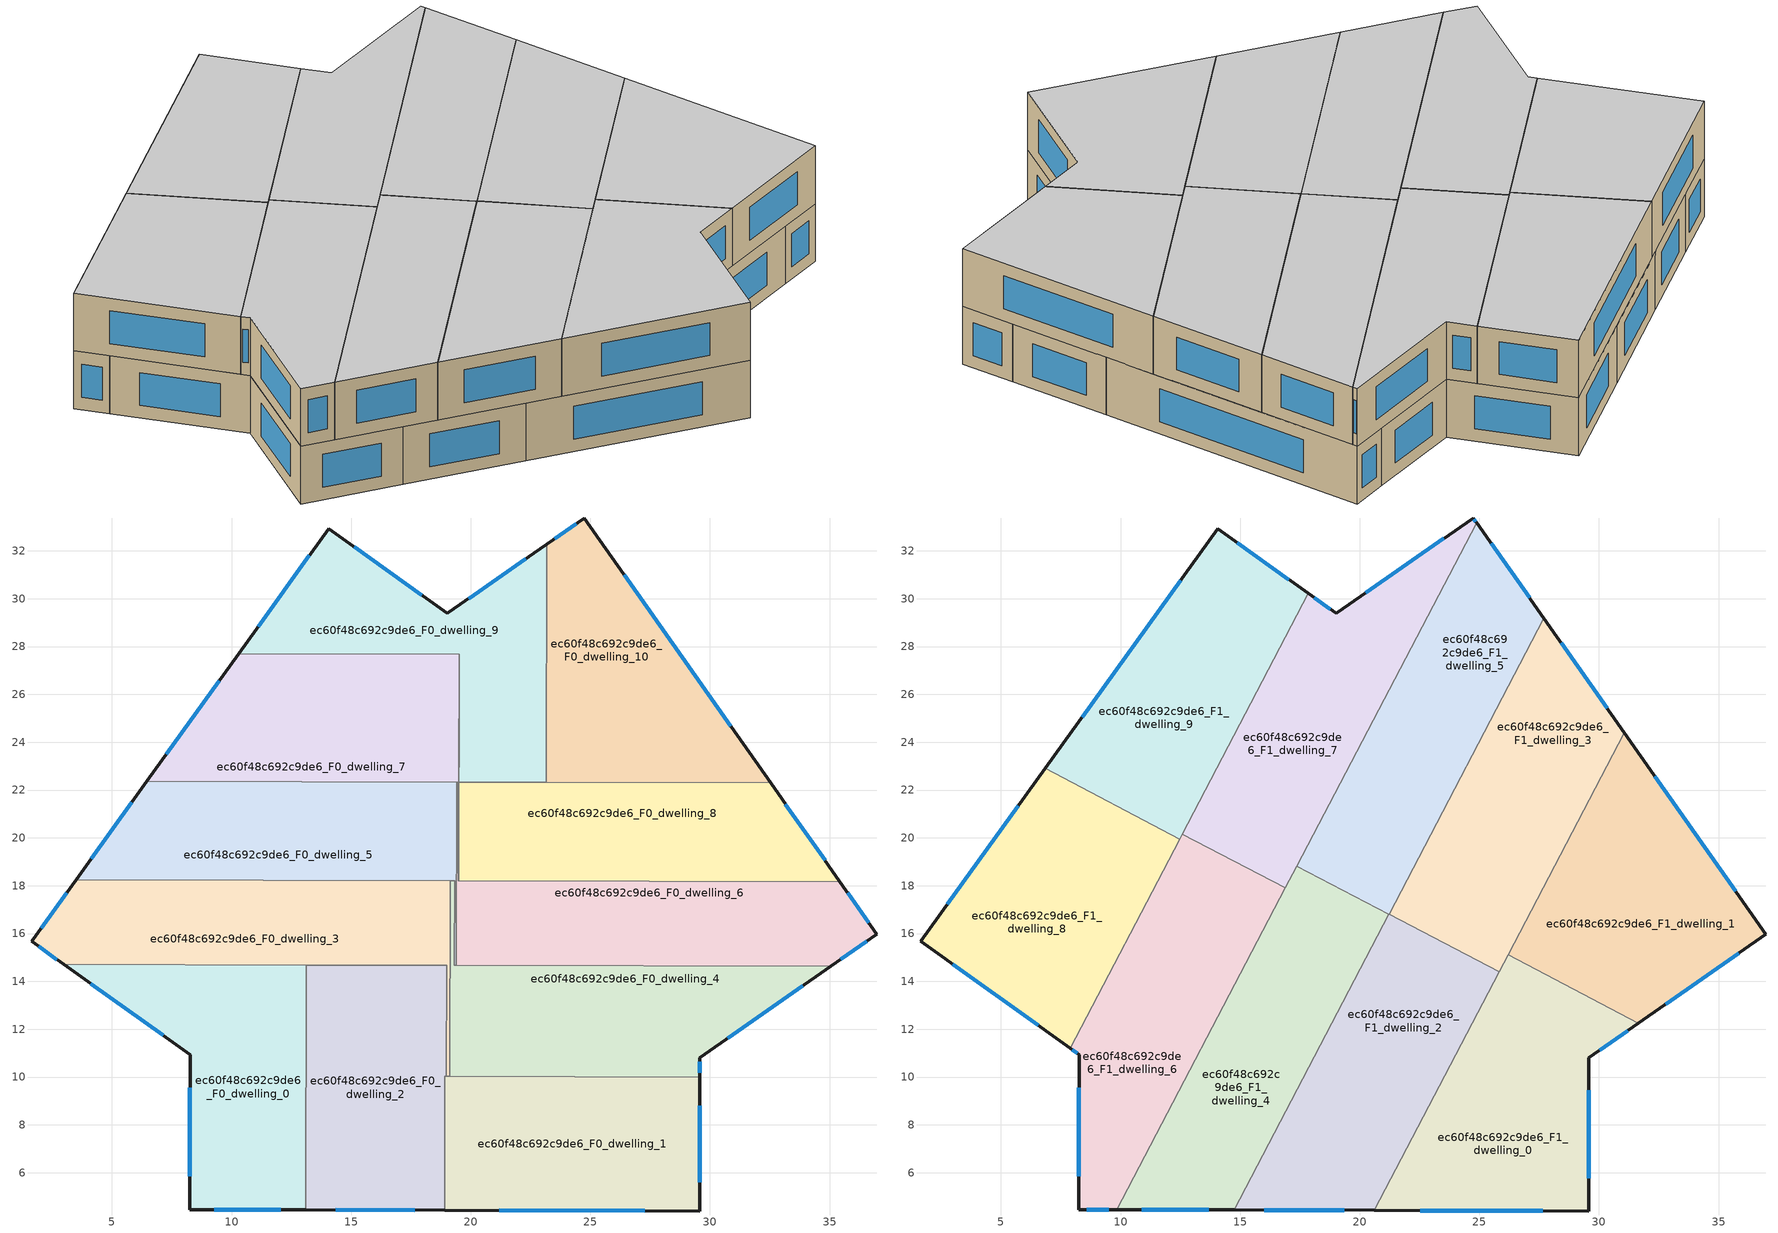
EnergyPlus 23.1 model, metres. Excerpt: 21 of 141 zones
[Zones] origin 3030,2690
ec60f48c692c9de6_F0_dwelling_0
 floor ground (EU_floor_Construction): 13.13,14.68 13.11,4.45 8.24,4.46 8.27,10.94 2.99,14.71 z0
 wall outside (EU_wall_Construction): 2.99,14.71 8.27,10.94 8.24,4.46 13.11,4.45 z0:3
 wall to ec60f48c692c9de6_F0_dwelling_2 (EU_wall_Construction): 13.11,4.45 13.13,14.68 z0:3
 wall to ec60f48c692c9de6_F0_dwelling_3 (EU_wall_Construction): 13.13,14.68 2.99,14.71 z0:3
 window (EU_Window_Construction): 4.12,13.9 7.13,11.75 / 9.28,4.46 12.06,4.45 / 8.26,9.56 8.25,5.85 z0.64:2.36
ec60f48c692c9de6_F0_dwelling_1
 floor ground (EU_floor_Construction): 29.58,10 29.57,4.4 18.91,4.43 18.92,10.03 z0
 wall outside (EU_wall_Construction): 18.91,4.43 29.57,4.4 29.58,10 z0:3
 wall to ec60f48c692c9de6_F0_dwelling_2 (EU_wall_Construction): 18.98,10.03 18.92,10.03 18.91,4.43 z0:3
 wall to ec60f48c692c9de6_F0_dwelling_4 (EU_wall_Construction): 29.58,10 19.12,10.03 z0:3
 wall to ec60f48c692c9de6_F0_dwelling_3 (EU_wall_Construction): 19.12,10.03 18.98,10.03 z0:3
 window (EU_Window_Construction): 21.19,4.43 27.28,4.41 / 29.57,5.6 29.58,8.8 z0.64:2.36
ec60f48c692c9de6_F0_dwelling_10
 floor ground (EU_floor_Construction): 24.74,33.37 32.53,22.29 23.16,22.32 23.18,32.28 z0
 wall outside (EU_wall_Construction): 32.53,22.29 24.74,33.37 23.18,32.28 z0:3
 wall to ec60f48c692c9de6_F0_dwelling_9 (EU_wall_Construction): 23.18,32.28 23.16,22.32 z0:3
 wall to ec60f48c692c9de6_F0_dwelling_8 (EU_wall_Construction): 23.16,22.32 32.53,22.29 z0:3
 window (EU_Window_Construction): 24.41,33.14 23.52,32.52 / 30.87,24.67 26.41,31 z0.64:2.36
ec60f48c692c9de6_F0_dwelling_2
 floor ground (EU_floor_Construction): 18.99,14.67 18.98,10.03 18.92,10.03 18.91,4.43 13.11,4.45 13.13,14.68 z0
 wall outside (EU_wall_Construction): 13.11,4.45 18.91,4.43 z0:3
 wall to ec60f48c692c9de6_F0_dwelling_3 (EU_wall_Construction): 18.98,10.03 18.99,14.67 13.13,14.68 z0:3
 window (EU_Window_Construction): 14.35,4.44 17.67,4.44 z0.64:2.36
ec60f48c692c9de6_F0_dwelling_3
 floor ground (EU_floor_Construction): 19.14,18.21 19.12,10.03 18.98,10.03 18.99,14.67 2.99,14.71 1.64,15.67 3.5,18.25 z0
 wall outside (EU_wall_Construction): 3.5,18.25 1.64,15.67 2.99,14.71 z0:3
 wall to ec60f48c692c9de6_F0_dwelling_4 (EU_wall_Construction): 19.12,10.03 19.14,18.21 z0:3
 wall to ec60f48c692c9de6_F0_dwelling_5 (EU_wall_Construction): 19.14,18.21 3.5,18.25 z0:3
 window (EU_Window_Construction): 1.93,15.46 2.7,14.91 / 3.1,17.7 2.04,16.22 z0.64:2.36
ec60f48c692c9de6_F0_dwelling_4
 floor ground (EU_floor_Construction): 35.04,14.63 29.58,10.82 29.58,10 19.12,10.03 19.14,18.21 19.32,18.21 19.31,14.67 z0
 wall outside (EU_wall_Construction): 29.58,10 29.58,10.82 35.04,14.63 z0:3
 wall to ec60f48c692c9de6_F0_dwelling_5 (EU_wall_Construction): 19.39,14.67 19.31,14.67 19.32,18.21 19.14,18.21 z0:3
 wall to ec60f48c692c9de6_F0_dwelling_6 (EU_wall_Construction): 35.04,14.63 19.39,14.67 z0:3
 window (EU_Window_Construction): 30.75,11.63 33.87,13.81 / 29.58,10.17 29.58,10.64 z0.64:2.36
ec60f48c692c9de6_F0_dwelling_5
 floor ground (EU_floor_Construction): 19.41,22.33 19.39,14.67 19.31,14.67 19.32,18.21 3.5,18.25 6.45,22.36 z0
 wall outside (EU_wall_Construction): 6.45,22.36 3.5,18.25 z0:3
 wall to ec60f48c692c9de6_F0_dwelling_6 (EU_wall_Construction): 19.39,14.67 19.41,22.33 z0:3
 wall to ec60f48c692c9de6_F0_dwelling_7 (EU_wall_Construction): 19.41,22.33 6.45,22.36 z0:3
 window (EU_Window_Construction): 5.82,21.48 4.13,19.13 z0.64:2.36
ec60f48c692c9de6_F0_dwelling_6
 floor ground (EU_floor_Construction): 35.43,18.17 36.98,15.98 35.04,14.63 19.39,14.67 19.41,22.33 19.48,22.33 19.47,18.21 z0
 wall outside (EU_wall_Construction): 35.04,14.63 36.98,15.98 35.43,18.17 z0:3
 wall to ec60f48c692c9de6_F0_dwelling_7 (EU_wall_Construction): 19.49,18.21 19.47,18.21 19.48,22.33 19.41,22.33 z0:3
 wall to ec60f48c692c9de6_F0_dwelling_8 (EU_wall_Construction): 35.43,18.17 19.49,18.21 z0:3
 window (EU_Window_Construction): 36.65,16.45 35.76,17.7 / 35.46,14.92 36.56,15.69 z0.64:2.36
ec60f48c692c9de6_F0_dwelling_7
 floor ground (EU_floor_Construction): 19.51,27.68 19.49,18.21 19.47,18.21 19.48,22.33 6.45,22.36 10.3,27.71 z0
 wall outside (EU_wall_Construction): 10.3,27.71 6.45,22.36 z0:3
 wall to ec60f48c692c9de6_F0_dwelling_8 (EU_wall_Construction): 19.49,18.21 19.51,27.68 z0:3
 wall to ec60f48c692c9de6_F0_dwelling_9 (EU_wall_Construction): 19.51,27.68 10.3,27.71 z0:3
 window (EU_Window_Construction): 9.48,26.56 7.28,23.51 z0.64:2.36
ec60f48c692c9de6_F0_dwelling_8
 floor ground (EU_floor_Construction): 32.53,22.29 35.43,18.17 19.49,18.21 19.51,27.68 19.51,22.33 z0
 wall outside (EU_wall_Construction): 35.43,18.17 32.53,22.29 z0:3
 wall to ec60f48c692c9de6_F0_dwelling_9 (EU_wall_Construction): 23.16,22.32 19.51,22.33 19.52,27.68 z0:3
 window (EU_Window_Construction): 34.81,19.06 33.16,21.41 z0.64:2.36
ec60f48c692c9de6_F0_dwelling_9
 floor ground (EU_floor_Construction): 23.18,32.28 23.16,22.32 19.51,22.33 19.52,27.68 10.3,27.71 14.06,32.93 19.02,29.38 z0
 wall outside (EU_wall_Construction): 23.18,32.28 19.02,29.38 14.06,32.93 10.3,27.71 z0:3
 window (EU_Window_Construction): 13.25,31.81 11.11,28.82 / 17.96,30.14 15.12,32.17 / 22.29,31.66 19.91,30 z0.64:2.36
ec60f48c692c9de6_F1_dwelling_0
 floor to ec60f48c692c9de6_F0_dwelling_1 (EU_floor_Construction): 29.58,10 29.57,4.4 20.61,4.43 23.54,10.02 z3
 floor to ec60f48c692c9de6_F0_dwelling_4 (EU_floor_Construction): 31.64,12.26 29.58,10.82 29.58,10 23.54,10.02 25.83,14.4 25.96,14.65 27.08,14.65 z3
 floor to ec60f48c692c9de6_F0_dwelling_6 (EU_floor_Construction): 27.08,14.65 25.96,14.65 26.2,15.1 z3
 wall outside (EU_wall_Construction): 20.61,4.43 29.57,4.4 29.58,10.82 31.64,12.26 z3:6
 wall to ec60f48c692c9de6_F1_dwelling_1 (EU_wall_Construction): 31.64,12.26 26.2,15.11 z3:6
 wall to ec60f48c692c9de6_F1_dwelling_2 (EU_wall_Construction): 25.83,14.4 20.61,4.43 z3:6
 wall to ec60f48c692c9de6_F1_dwelling_3 (EU_wall_Construction): 26.2,15.1 25.83,14.4 z3:6
 window (EU_Window_Construction): 30.02,11.13 31.2,11.95 / 29.57,5.78 29.58,9.44 / 22.53,4.42 27.65,4.41 z3.64:5.36
 ceiling to ec60f48c692c9de6_F2_dwelling_0 (EU_floor_Construction): 29.57,4.4 29.58,10.82 31.64,12.26 26.2,15.11 20.61,4.43 z6
ec60f48c692c9de6_F1_dwelling_1
 floor to ec60f48c692c9de6_F0_dwelling_6 (EU_floor_Construction): 35.43,18.17 36.98,15.98 35.04,14.63 27.08,14.65 26.2,15.11 27.82,18.19 z3
 floor to ec60f48c692c9de6_F0_dwelling_8 (EU_floor_Construction): 32.53,22.3 35.43,18.17 27.82,18.19 29.97,22.3 z3
 floor to ec60f48c692c9de6_F0_dwelling_4 (EU_floor_Construction): 35.04,14.63 31.64,12.26 27.08,14.65 z3
 floor to ec60f48c692c9de6_F0_dwelling_10 (EU_floor_Construction): 31.06,24.39 32.53,22.3 29.97,22.3 z3
 wall outside (EU_wall_Construction): 31.64,12.26 36.98,15.98 31.06,24.39 z3:6
 wall to ec60f48c692c9de6_F1_dwelling_3 (EU_wall_Construction): 31.06,24.39 26.2,15.11 z3:6
 window (EU_Window_Construction): 35.71,17.78 32.33,22.59 / 32.79,13.05 35.84,15.18 z3.64:5.36
 ceiling to ec60f48c692c9de6_F2_dwelling_1 (EU_floor_Construction): 36.98,15.98 31.06,24.39 26.2,15.11 31.64,12.26 z6
ec60f48c692c9de6_F1_dwelling_2
 floor to ec60f48c692c9de6_F0_dwelling_4 (EU_floor_Construction): 25.83,14.4 23.54,10.02 19.12,10.03 19.12,12.8 20.1,14.67 25.35,14.65 z3
 floor to ec60f48c692c9de6_F0_dwelling_1 (EU_floor_Construction): 23.54,10.02 20.61,4.43 18.91,4.43 18.92,10.03 19.12,10.03 z3
 floor to ec60f48c692c9de6_F0_dwelling_2 (EU_floor_Construction): 18.98,12.53 18.98,10.03 18.92,10.03 18.91,4.43 14.75,4.44 z3
 floor to ec60f48c692c9de6_F0_dwelling_6 (EU_floor_Construction): 25.35,14.65 20.1,14.67 21.22,16.82 z3
 floor to ec60f48c692c9de6_F0_dwelling_3 (EU_floor_Construction): 19.12,12.8 19.12,10.03 18.98,10.03 18.98,12.53 z3
 wall outside (EU_wall_Construction): 14.75,4.44 20.61,4.43 z3:6
 wall to ec60f48c692c9de6_F1_dwelling_3 (EU_wall_Construction): 25.83,14.4 21.22,16.82 z3:6
 wall to ec60f48c692c9de6_F1_dwelling_4 (EU_wall_Construction): 21.22,16.8 14.75,4.44 z3:6
 wall to ec60f48c692c9de6_F1_dwelling_5 (EU_wall_Construction): 21.22,16.81 21.22,16.8 z3:6
 window (EU_Window_Construction): 16,4.44 19.35,4.43 z3.64:5.36
 ceiling to ec60f48c692c9de6_F2_dwelling_2 (EU_floor_Construction): 20.61,4.43 25.83,14.4 21.22,16.82 14.75,4.44 z6
ec60f48c692c9de6_F1_dwelling_3
 floor to ec60f48c692c9de6_F0_dwelling_8 (EU_floor_Construction): 29.97,22.3 27.82,18.19 21.95,18.21 24.11,22.32 z3
 floor to ec60f48c692c9de6_F0_dwelling_6 (EU_floor_Construction): 27.82,18.19 25.96,14.65 25.35,14.65 21.22,16.82 21.95,18.21 z3
 floor to ec60f48c692c9de6_F0_dwelling_10 (EU_floor_Construction): 27.7,29.17 31.06,24.39 29.97,22.3 24.11,22.32 z3
 floor to ec60f48c692c9de6_F0_dwelling_4 (EU_floor_Construction): 25.96,14.65 25.83,14.4 25.35,14.65 z3
 wall outside (EU_wall_Construction): 31.06,24.39 27.7,29.17 z3:6
 wall to ec60f48c692c9de6_F1_dwelling_5 (EU_wall_Construction): 27.7,29.17 21.22,16.82 z3:6
 window (EU_Window_Construction): 30.34,25.41 28.42,28.15 z3.64:5.36
 ceiling to ec60f48c692c9de6_F2_dwelling_3 (EU_floor_Construction): 25.83,14.4 31.06,24.39 27.7,29.17 21.22,16.82 z6
ec60f48c692c9de6_F1_dwelling_4
 floor to ec60f48c692c9de6_F0_dwelling_2 (EU_floor_Construction): 18.99,14.67 18.98,12.53 14.75,4.44 13.11,4.45 13.12,10.72 15.2,14.68 z3
 floor to ec60f48c692c9de6_F0_dwelling_0 (EU_floor_Construction): 13.12,10.72 13.11,4.45 9.84,4.46 z3
 floor to ec60f48c692c9de6_F0_dwelling_4 (EU_floor_Construction): 19.32,17.8 19.31,14.67 20.1,14.67 19.12,12.8 19.14,17.89 z3
 floor to ec60f48c692c9de6_F0_dwelling_3 (EU_floor_Construction): 19.14,17.89 19.12,12.8 18.98,12.53 18.99,14.67 15.2,14.68 17.05,18.22 18.52,18.22 z3
 floor to ec60f48c692c9de6_F0_dwelling_6 (EU_floor_Construction): 21.22,16.8 20.1,14.67 19.39,14.67 19.4,17.75 z3
 floor to ec60f48c692c9de6_F0_dwelling_5 (EU_floor_Construction): 18.52,18.22 17.05,18.22 17.37,18.82 z3; 19.4,17.75 19.39,14.67 19.31,14.67 19.32,17.8 z3
 wall outside (EU_wall_Construction): 9.84,4.46 14.75,4.44 z3:6
 wall to ec60f48c692c9de6_F1_dwelling_5 (EU_wall_Construction): 21.22,16.8 17.37,18.82 z3:6
 wall to ec60f48c692c9de6_F1_dwelling_6 (EU_wall_Construction): 16.89,17.91 9.84,4.46 z3:6
 wall to ec60f48c692c9de6_F1_dwelling_7 (EU_wall_Construction): 17.37,18.82 16.89,17.91 z3:6
 window (EU_Window_Construction): 10.89,4.45 13.7,4.45 z3.64:5.36
 ceiling to ec60f48c692c9de6_F2_dwelling_4 (EU_floor_Construction): 14.75,4.44 21.22,16.8 17.37,18.82 9.84,4.46 z6
ec60f48c692c9de6_F1_dwelling_5
 floor to ec60f48c692c9de6_F0_dwelling_10 (EU_floor_Construction): 24.88,33.17 27.7,29.17 24.11,22.32 23.16,22.32 23.18,29.91 z3
 floor to ec60f48c692c9de6_F0_dwelling_8 (EU_floor_Construction): 24.11,22.32 21.95,18.21 19.49,18.21 19.5,22.9 19.51,22.33 z3
 floor to ec60f48c692c9de6_F0_dwelling_7 (EU_floor_Construction): 19.5,22.9 19.49,18.21 19.47,18.21 19.48,22.33 19.2,22.33 z3
 floor to ec60f48c692c9de6_F0_dwelling_9 (EU_floor_Construction): 23.18,29.91 23.16,22.32 19.51,22.33 19.51,22.91 z3
 floor to ec60f48c692c9de6_F0_dwelling_4 (EU_floor_Construction): 19.32,18.21 19.32,17.8 19.14,17.89 19.14,18.21 z3
 floor to ec60f48c692c9de6_F0_dwelling_3 (EU_floor_Construction): 19.14,18.21 19.14,17.89 18.52,18.22 z3
 floor to ec60f48c692c9de6_F0_dwelling_6 (EU_floor_Construction): 19.48,22.33 19.47,18.21 21.95,18.21 21.22,16.8 19.4,17.75 19.41,22.33 z3
 floor to ec60f48c692c9de6_F0_dwelling_5 (EU_floor_Construction): 19.41,22.33 19.4,17.75 19.32,17.8 19.32,18.21 18.52,18.22 17.37,18.82 19.2,22.33 z3
 wall outside (EU_wall_Construction): 27.7,29.17 24.88,33.17 z3:6
 wall to ec60f48c692c9de6_F1_dwelling_7 (EU_wall_Construction): 24.88,33.17 17.37,18.82 z3:6
 window (EU_Window_Construction): 27.1,30.03 25.49,32.32 z3.64:5.36
 ceiling to ec60f48c692c9de6_F2_dwelling_5 (EU_floor_Construction): 21.22,16.8 27.7,29.17 24.88,33.17 17.37,18.82 z6
ec60f48c692c9de6_F1_dwelling_6
 floor to ec60f48c692c9de6_F0_dwelling_0 (EU_floor_Construction): 13.13,14.68 13.12,10.72 9.84,4.46 8.24,4.46 8.27,10.94 7.9,11.21 9.72,14.69 z3
 floor to ec60f48c692c9de6_F0_dwelling_3 (EU_floor_Construction): 16.89,17.91 15.2,14.68 9.72,14.69 11.58,18.23 16.29,18.22 z3
 floor to ec60f48c692c9de6_F0_dwelling_2 (EU_floor_Construction): 15.2,14.68 13.12,10.72 13.13,14.68 z3
 floor to ec60f48c692c9de6_F0_dwelling_5 (EU_floor_Construction): 16.28,18.22 11.58,18.23 12.58,20.16 z3
 wall outside (EU_wall_Construction): 7.9,11.21 8.27,10.94 8.24,4.46 9.84,4.46 z3:6
 wall to ec60f48c692c9de6_F1_dwelling_7 (EU_wall_Construction): 16.89,17.91 12.58,20.16 z3:6
 wall to ec60f48c692c9de6_F1_dwelling_8 (EU_wall_Construction): 12.48,19.95 7.9,11.21 z3:6
 wall to ec60f48c692c9de6_F1_dwelling_9 (EU_wall_Construction): 12.58,20.16 12.48,19.95 z3:6
 window (EU_Window_Construction): 8.58,4.46 9.5,4.46 / 8.26,9.56 8.25,5.85 / 7.98,11.15 8.19,11 z3.64:5.36
 ceiling to ec60f48c692c9de6_F2_dwelling_6 (EU_floor_Construction): 9.84,4.46 16.89,17.91 12.58,20.16 7.9,11.21 8.27,10.94 8.24,4.46 z6
ec60f48c692c9de6_F1_dwelling_7
 floor to ec60f48c692c9de6_F0_dwelling_5 (EU_floor_Construction): 19.2,22.33 17.05,18.22 16.28,18.22 12.58,20.16 13.73,22.34 z3
 floor to ec60f48c692c9de6_F0_dwelling_7 (EU_floor_Construction): 19.51,27.68 19.5,22.9 19.2,22.33 13.73,22.34 16.53,27.69 z3
 floor to ec60f48c692c9de6_F0_dwelling_9 (EU_floor_Construction): 23.18,32.28 23.18,29.91 19.51,22.91 19.52,27.68 16.53,27.69 17.85,30.22 19.02,29.38 z3
 floor to ec60f48c692c9de6_F0_dwelling_10 (EU_floor_Construction): 24.74,33.37 24.88,33.17 23.18,29.91 23.18,32.28 z3
 floor to ec60f48c692c9de6_F0_dwelling_3 (EU_floor_Construction): 17.05,18.22 16.89,17.91 16.29,18.22 z3
 wall outside (EU_wall_Construction): 24.88,33.17 24.74,33.37 19.02,29.38 17.85,30.22 z3:6
 wall to ec60f48c692c9de6_F1_dwelling_9 (EU_wall_Construction): 17.85,30.22 12.58,20.16 z3:6
 window (EU_Window_Construction): 24.85,33.22 24.77,33.33 / 18.77,29.56 18.1,30.04 / 23.52,32.52 20.25,30.24 z3.64:5.36
 ceiling to ec60f48c692c9de6_F2_dwelling_7 (EU_floor_Construction): 16.89,17.91 24.88,33.17 24.74,33.37 19.02,29.38 17.85,30.22 12.58,20.16 z6
ec60f48c692c9de6_F1_dwelling_8
 floor to ec60f48c692c9de6_F0_dwelling_3 (EU_floor_Construction): 11.58,18.23 9.72,14.69 2.99,14.71 1.64,15.67 3.5,18.25 z3
 floor to ec60f48c692c9de6_F0_dwelling_0 (EU_floor_Construction): 9.72,14.69 7.9,11.21 2.99,14.71 z3
 floor to ec60f48c692c9de6_F0_dwelling_5 (EU_floor_Construction): 12.48,19.95 11.58,18.23 3.5,18.25 6.45,22.36 7.89,22.36 z3
 floor to ec60f48c692c9de6_F0_dwelling_7 (EU_floor_Construction): 7.89,22.36 6.45,22.36 6.84,22.9 z3
 wall outside (EU_wall_Construction): 6.84,22.9 1.64,15.67 7.9,11.21 z3:6
 wall to ec60f48c692c9de6_F1_dwelling_9 (EU_wall_Construction): 12.48,19.95 6.84,22.9 z3:6
 window (EU_Window_Construction): 2.98,14.72 6.56,12.16 / 5.73,21.35 2.75,17.22 z3.64:5.36
 ceiling to ec60f48c692c9de6_F2_dwelling_8 (EU_floor_Construction): 7.9,11.21 12.48,19.95 6.84,22.9 1.64,15.67 z6
ec60f48c692c9de6_F1_dwelling_9
 floor to ec60f48c692c9de6_F0_dwelling_7 (EU_floor_Construction): 16.53,27.69 13.73,22.34 7.89,22.36 6.84,22.9 10.3,27.71 z3
 floor to ec60f48c692c9de6_F0_dwelling_9 (EU_floor_Construction): 17.85,30.22 16.53,27.69 10.3,27.71 14.06,32.93 z3
 floor to ec60f48c692c9de6_F0_dwelling_5 (EU_floor_Construction): 13.73,22.34 12.48,19.95 7.89,22.36 z3
 wall outside (EU_wall_Construction): 17.85,30.22 14.06,32.93 6.84,22.9 z3:6
 window (EU_Window_Construction): 12.51,30.78 8.39,25.05 / 17.04,30.8 14.87,32.35 z3.64:5.36
 ceiling to ec60f48c692c9de6_F2_dwelling_9 (EU_floor_Construction): 12.48,19.95 17.85,30.22 14.06,32.93 6.84,22.9 z6
[Building]
EU S2 Campaign: North Axis=0; Terrain=City; Solar Distribution=FullExterior
[Site:Location]
Yerevan-Zvartnots.Intl.AP: Latitude=40.15; Longitude=44.383; Time Zone=4; Elevation=854
[SizingPeriod:WeatherFileDays]
AnnualSizingPeriod: Begin Month=1; Begin Day of Month=1; End Month=12; End Day of Month=31; Day of Week for Start Day=Monday; Use Weather File Daylight Saving Period=No; Use Weather File Rain and Snow Indicators=No
[MATERIAL]
EU_InternalMass_Material: Roughness=MediumRough; Thickness=0.1; Conductivity=1; Density=1800; Specific Heat=900; Thermal Absorptance=0.9; Solar Absorptance=0.7; Visible Absorptance=0.7
[MATERIAL:NOMASS] Roughness=MediumRough; Thermal Absorptance=0.9; Solar Absorptance=0.7; Visible Absorptance=0.7
Name | Thermal Resistance
EU_wall_NoMass | 1.05043
EU_floor_NoMass | 0.478065
[WINDOWMATERIAL:SIMPLEGLAZINGSYSTEM]
EU_Window_SimpleGlazing: UFactor=2.5566; Solar Heat Gain Coefficient=0.75; Visible Transmittance=0.75
[CONSTRUCTION]
EU_wall_Construction: EU_wall_NoMass
EU_floor_Construction: EU_floor_NoMass
EU_Window_Construction: EU_Window_SimpleGlazing
EU_InternalMass_Construction: EU_InternalMass_Material
[ZONE] Type=1; Multiplier=1; Ceiling Height=autocalculate; Floor Area=autocalculate; Part of Total Floor Area=Yes
Name | Volume
ec60f48c692c9de6_F0_dwelling_0; ec60f48c692c9de6_F0_dwelling_3 | 178.938
ec60f48c692c9de6_F1_dwelling_0 | 196.831
ec60f48c692c9de6_F0_dwelling_1 | 178.935
ec60f48c692c9de6_F1_dwelling_1 | 196.843
ec60f48c692c9de6_F0_dwelling_10; ec60f48c692c9de6_F0_dwelling_2; ec60f48c692c9de6_F0_dwelling_9 | 178.917
ec60f48c692c9de6_F1_dwelling_2 | 196.852
ec60f48c692c9de6_F1_dwelling_3 | 196.841
ec60f48c692c9de6_F0_dwelling_4 | 178.94
ec60f48c692c9de6_F1_dwelling_4 | 196.81
ec60f48c692c9de6_F0_dwelling_5 | 178.964
ec60f48c692c9de6_F1_dwelling_5 | 196.823
ec60f48c692c9de6_F0_dwelling_6 | 178.936
ec60f48c692c9de6_F1_dwelling_6 | 196.837
ec60f48c692c9de6_F0_dwelling_7 | 178.977
ec60f48c692c9de6_F1_dwelling_7 | 196.833
ec60f48c692c9de6_F0_dwelling_8 | 178.883
ec60f48c692c9de6_F1_dwelling_8 | 196.825
ec60f48c692c9de6_F1_dwelling_9 | 196.819
[INTERNALMASS] Construction=EU_InternalMass_Construction
Name | Zone or ZoneList | Surface Area
ec60f48c692c9de6_F0_dwelling_0_EU_InternalMass | ec60f48c692c9de6_F0_dwelling_0 | 59.6458
ec60f48c692c9de6_F0_dwelling_1_EU_InternalMass | ec60f48c692c9de6_F0_dwelling_1 | 59.6465
ec60f48c692c9de6_F0_dwelling_2_EU_InternalMass | ec60f48c692c9de6_F0_dwelling_2 | 59.639
ec60f48c692c9de6_F0_dwelling_3_EU_InternalMass | ec60f48c692c9de6_F0_dwelling_3 | 59.6464
ec60f48c692c9de6_F0_dwelling_4_EU_InternalMass | ec60f48c692c9de6_F0_dwelling_4 | 59.6466
ec60f48c692c9de6_F0_dwelling_5_EU_InternalMass | ec60f48c692c9de6_F0_dwelling_5 | 59.6532
ec60f48c692c9de6_F0_dwelling_6_EU_InternalMass | ec60f48c692c9de6_F0_dwelling_6 | 59.6449
ec60f48c692c9de6_F0_dwelling_7_EU_InternalMass | ec60f48c692c9de6_F0_dwelling_7 | 59.6581
ec60f48c692c9de6_F0_dwelling_8_EU_InternalMass | ec60f48c692c9de6_F0_dwelling_8 | 59.6486
ec60f48c692c9de6_F0_dwelling_9_EU_InternalMass | ec60f48c692c9de6_F0_dwelling_9 | 59.6393
ec60f48c692c9de6_F0_dwelling_10_EU_InternalMass | ec60f48c692c9de6_F0_dwelling_10 | 59.6383
ec60f48c692c9de6_F1_dwelling_0_EU_InternalMass | ec60f48c692c9de6_F1_dwelling_0 | 65.6105
ec60f48c692c9de6_F1_dwelling_1_EU_InternalMass | ec60f48c692c9de6_F1_dwelling_1 | 65.6144
ec60f48c692c9de6_F1_dwelling_2_EU_InternalMass | ec60f48c692c9de6_F1_dwelling_2 | 65.6173
ec60f48c692c9de6_F1_dwelling_3_EU_InternalMass | ec60f48c692c9de6_F1_dwelling_3 | 65.6137
ec60f48c692c9de6_F1_dwelling_4_EU_InternalMass | ec60f48c692c9de6_F1_dwelling_4 | 65.6031
ec60f48c692c9de6_F1_dwelling_5_EU_InternalMass | ec60f48c692c9de6_F1_dwelling_5 | 65.6077
ec60f48c692c9de6_F1_dwelling_6_EU_InternalMass | ec60f48c692c9de6_F1_dwelling_6 | 65.6122
ec60f48c692c9de6_F1_dwelling_7_EU_InternalMass | ec60f48c692c9de6_F1_dwelling_7 | 65.6111
ec60f48c692c9de6_F1_dwelling_8_EU_InternalMass | ec60f48c692c9de6_F1_dwelling_8 | 65.6083
ec60f48c692c9de6_F1_dwelling_9_EU_InternalMass | ec60f48c692c9de6_F1_dwelling_9 | 65.6063
[OTHEREQUIPMENT] Fuel Type=Electricity; Design Level Calculation Method=Watts/Area; Power per Zone Floor Area=1; Fraction Latent=0; Fraction Radiant=0; Fraction Lost=0; Carbon Dioxide Generation Rate=0; EndUse Subcategory=EU_Step8_InternalGains
Name | Zone or ZoneList or Space or SpaceList | Schedule
EU_Step8_InternalGain_ec60f48c692c9de6_F0_dwelling_0_f000 | ec60f48c692c9de6_F0_dwelling_0 | EU_Step8_GainSchedule_ec60f48c692c9de6_F0_dwelling_0_f000
EU_Step8_InternalGain_ec60f48c692c9de6_F0_dwelling_1_f000 | ec60f48c692c9de6_F0_dwelling_1 | EU_Step8_GainSchedule_ec60f48c692c9de6_F0_dwelling_1_f000
EU_Step8_InternalGain_ec60f48c692c9de6_F0_dwelling_2_f000 | ec60f48c692c9de6_F0_dwelling_2 | EU_Step8_GainSchedule_ec60f48c692c9de6_F0_dwelling_2_f000
EU_Step8_InternalGain_ec60f48c692c9de6_F0_dwelling_3_f000 | ec60f48c692c9de6_F0_dwelling_3 | EU_Step8_GainSchedule_ec60f48c692c9de6_F0_dwelling_3_f000
EU_Step8_InternalGain_ec60f48c692c9de6_F0_dwelling_4_f000 | ec60f48c692c9de6_F0_dwelling_4 | EU_Step8_GainSchedule_ec60f48c692c9de6_F0_dwelling_4_f000
EU_Step8_InternalGain_ec60f48c692c9de6_F0_dwelling_5_f000 | ec60f48c692c9de6_F0_dwelling_5 | EU_Step8_GainSchedule_ec60f48c692c9de6_F0_dwelling_5_f000
EU_Step8_InternalGain_ec60f48c692c9de6_F0_dwelling_6_f000 | ec60f48c692c9de6_F0_dwelling_6 | EU_Step8_GainSchedule_ec60f48c692c9de6_F0_dwelling_6_f000
EU_Step8_InternalGain_ec60f48c692c9de6_F0_dwelling_7_f000 | ec60f48c692c9de6_F0_dwelling_7 | EU_Step8_GainSchedule_ec60f48c692c9de6_F0_dwelling_7_f000
EU_Step8_InternalGain_ec60f48c692c9de6_F0_dwelling_8_f000 | ec60f48c692c9de6_F0_dwelling_8 | EU_Step8_GainSchedule_ec60f48c692c9de6_F0_dwelling_8_f000
EU_Step8_InternalGain_ec60f48c692c9de6_F0_dwelling_9_f000 | ec60f48c692c9de6_F0_dwelling_9 | EU_Step8_GainSchedule_ec60f48c692c9de6_F0_dwelling_9_f000
EU_Step8_InternalGain_ec60f48c692c9de6_F0_dwelling_10_f000 | ec60f48c692c9de6_F0_dwelling_10 | EU_Step8_GainSchedule_ec60f48c692c9de6_F0_dwelling_10_f000
EU_Step8_InternalGain_ec60f48c692c9de6_F1_dwelling_0_f000 | ec60f48c692c9de6_F1_dwelling_0 | EU_Step8_GainSchedule_ec60f48c692c9de6_F1_dwelling_0_f000
EU_Step8_InternalGain_ec60f48c692c9de6_F1_dwelling_1_f000 | ec60f48c692c9de6_F1_dwelling_1 | EU_Step8_GainSchedule_ec60f48c692c9de6_F1_dwelling_1_f000
EU_Step8_InternalGain_ec60f48c692c9de6_F1_dwelling_2_f000 | ec60f48c692c9de6_F1_dwelling_2 | EU_Step8_GainSchedule_ec60f48c692c9de6_F1_dwelling_2_f000
EU_Step8_InternalGain_ec60f48c692c9de6_F1_dwelling_3_f000 | ec60f48c692c9de6_F1_dwelling_3 | EU_Step8_GainSchedule_ec60f48c692c9de6_F1_dwelling_3_f000
EU_Step8_InternalGain_ec60f48c692c9de6_F1_dwelling_4_f000 | ec60f48c692c9de6_F1_dwelling_4 | EU_Step8_GainSchedule_ec60f48c692c9de6_F1_dwelling_4_f000
EU_Step8_InternalGain_ec60f48c692c9de6_F1_dwelling_5_f000 | ec60f48c692c9de6_F1_dwelling_5 | EU_Step8_GainSchedule_ec60f48c692c9de6_F1_dwelling_5_f000
EU_Step8_InternalGain_ec60f48c692c9de6_F1_dwelling_6_f000 | ec60f48c692c9de6_F1_dwelling_6 | EU_Step8_GainSchedule_ec60f48c692c9de6_F1_dwelling_6_f000
EU_Step8_InternalGain_ec60f48c692c9de6_F1_dwelling_7_f000 | ec60f48c692c9de6_F1_dwelling_7 | EU_Step8_GainSchedule_ec60f48c692c9de6_F1_dwelling_7_f000
EU_Step8_InternalGain_ec60f48c692c9de6_F1_dwelling_8_f000 | ec60f48c692c9de6_F1_dwelling_8 | EU_Step8_GainSchedule_ec60f48c692c9de6_F1_dwelling_8_f000
EU_Step8_InternalGain_ec60f48c692c9de6_F1_dwelling_9_f000 | ec60f48c692c9de6_F1_dwelling_9 | EU_Step8_GainSchedule_ec60f48c692c9de6_F1_dwelling_9_f000
[ZONEVENTILATION:DESIGNFLOWRATE] Schedule=EU_AlwaysOn; Design Flow Rate Calculation Method=AirChanges/Hour; Air Changes per Hour=0.557805; Ventilation Type=Natural; Fan Pressure Rise=0; Fan Total Efficiency=1; Constant Term Coefficient=1; Temperature Term Coefficient=0; Velocity Term Coefficient=0; Velocity Squared Term Coefficient=0; Minimum Indoor Temperature=-100; Maximum Indoor Temperature=100; Delta Temperature=-100; Minimum Outdoor Temperature=-100; Maximum Outdoor Temperature=100; Maximum Wind Speed=40
Name | Zone or ZoneList or Space or SpaceList
EU_ConstantAir_ec60f48c692c9de6_F0_dwelling_0 | ec60f48c692c9de6_F0_dwelling_0
EU_ConstantAir_ec60f48c692c9de6_F0_dwelling_1 | ec60f48c692c9de6_F0_dwelling_1
EU_ConstantAir_ec60f48c692c9de6_F0_dwelling_2 | ec60f48c692c9de6_F0_dwelling_2
EU_ConstantAir_ec60f48c692c9de6_F0_dwelling_3 | ec60f48c692c9de6_F0_dwelling_3
EU_ConstantAir_ec60f48c692c9de6_F0_dwelling_4 | ec60f48c692c9de6_F0_dwelling_4
EU_ConstantAir_ec60f48c692c9de6_F0_dwelling_5 | ec60f48c692c9de6_F0_dwelling_5
EU_ConstantAir_ec60f48c692c9de6_F0_dwelling_6 | ec60f48c692c9de6_F0_dwelling_6
EU_ConstantAir_ec60f48c692c9de6_F0_dwelling_7 | ec60f48c692c9de6_F0_dwelling_7
EU_ConstantAir_ec60f48c692c9de6_F0_dwelling_8 | ec60f48c692c9de6_F0_dwelling_8
EU_ConstantAir_ec60f48c692c9de6_F0_dwelling_9 | ec60f48c692c9de6_F0_dwelling_9
EU_ConstantAir_ec60f48c692c9de6_F0_dwelling_10 | ec60f48c692c9de6_F0_dwelling_10
EU_ConstantAir_ec60f48c692c9de6_F1_dwelling_0 | ec60f48c692c9de6_F1_dwelling_0
EU_ConstantAir_ec60f48c692c9de6_F1_dwelling_1 | ec60f48c692c9de6_F1_dwelling_1
EU_ConstantAir_ec60f48c692c9de6_F1_dwelling_2 | ec60f48c692c9de6_F1_dwelling_2
EU_ConstantAir_ec60f48c692c9de6_F1_dwelling_3 | ec60f48c692c9de6_F1_dwelling_3
EU_ConstantAir_ec60f48c692c9de6_F1_dwelling_4 | ec60f48c692c9de6_F1_dwelling_4
EU_ConstantAir_ec60f48c692c9de6_F1_dwelling_5 | ec60f48c692c9de6_F1_dwelling_5
EU_ConstantAir_ec60f48c692c9de6_F1_dwelling_6 | ec60f48c692c9de6_F1_dwelling_6
EU_ConstantAir_ec60f48c692c9de6_F1_dwelling_7 | ec60f48c692c9de6_F1_dwelling_7
EU_ConstantAir_ec60f48c692c9de6_F1_dwelling_8 | ec60f48c692c9de6_F1_dwelling_8
EU_ConstantAir_ec60f48c692c9de6_F1_dwelling_9 | ec60f48c692c9de6_F1_dwelling_9
[HVACTEMPLATE:THERMOSTAT] Constant Heating Setpoint=20; Constant Cooling Setpoint=50
EU_HeatOnly_ec60f48c692c9de6_F0_dwelling_0; EU_HeatOnly_ec60f48c692c9de6_F0_dwelling_1; EU_HeatOnly_ec60f48c692c9de6_F0_dwelling_2; EU_HeatOnly_ec60f48c692c9de6_F0_dwelling_3; EU_HeatOnly_ec60f48c692c9de6_F0_dwelling_4; EU_HeatOnly_ec60f48c692c9de6_F0_dwelling_5; EU_HeatOnly_ec60f48c692c9de6_F0_dwelling_6; EU_HeatOnly_ec60f48c692c9de6_F0_dwelling_7; EU_HeatOnly_ec60f48c692c9de6_F0_dwelling_8; EU_HeatOnly_ec60f48c692c9de6_F0_dwelling_9; EU_HeatOnly_ec60f48c692c9de6_F0_dwelling_10; EU_HeatOnly_ec60f48c692c9de6_F1_dwelling_0; EU_HeatOnly_ec60f48c692c9de6_F1_dwelling_1; EU_HeatOnly_ec60f48c692c9de6_F1_dwelling_2; EU_HeatOnly_ec60f48c692c9de6_F1_dwelling_3; EU_HeatOnly_ec60f48c692c9de6_F1_dwelling_4; EU_HeatOnly_ec60f48c692c9de6_F1_dwelling_5; EU_HeatOnly_ec60f48c692c9de6_F1_dwelling_6; EU_HeatOnly_ec60f48c692c9de6_F1_dwelling_7; EU_HeatOnly_ec60f48c692c9de6_F1_dwelling_8; EU_HeatOnly_ec60f48c692c9de6_F1_dwelling_9; EU_HeatOnly_ec60f48c692c9de6_F2_dwelling_0; EU_HeatOnly_ec60f48c692c9de6_F2_dwelling_1; EU_HeatOnly_ec60f48c692c9de6_F2_dwelling_2; EU_HeatOnly_ec60f48c692c9de6_F2_dwelling_3; EU_HeatOnly_ec60f48c692c9de6_F2_dwelling_4; EU_HeatOnly_ec60f48c692c9de6_F2_dwelling_5; EU_HeatOnly_ec60f48c692c9de6_F2_dwelling_6; EU_HeatOnly_ec60f48c692c9de6_F2_dwelling_7; EU_HeatOnly_ec60f48c692c9de6_F2_dwelling_8; EU_HeatOnly_ec60f48c692c9de6_F2_dwelling_9; EU_HeatOnly_ec60f48c692c9de6_F3_dwelling_0; EU_HeatOnly_ec60f48c692c9de6_F3_dwelling_1; EU_HeatOnly_ec60f48c692c9de6_F3_dwelling_2; EU_HeatOnly_ec60f48c692c9de6_F3_dwelling_3; EU_HeatOnly_ec60f48c692c9de6_F3_dwelling_4; EU_HeatOnly_ec60f48c692c9de6_F3_dwelling_5; EU_HeatOnly_ec60f48c692c9de6_F3_dwelling_6; EU_HeatOnly_ec60f48c692c9de6_F3_dwelling_7; EU_HeatOnly_ec60f48c692c9de6_F3_dwelling_8; EU_HeatOnly_ec60f48c692c9de6_F3_dwelling_9; EU_HeatOnly_ec60f48c692c9de6_F4_dwelling_0; EU_HeatOnly_ec60f48c692c9de6_F4_dwelling_1; EU_HeatOnly_ec60f48c692c9de6_F4_dwelling_2; EU_HeatOnly_ec60f48c692c9de6_F4_dwelling_3; EU_HeatOnly_ec60f48c692c9de6_F4_dwelling_4; EU_HeatOnly_ec60f48c692c9de6_F4_dwelling_5; EU_HeatOnly_ec60f48c692c9de6_F4_dwelling_6; EU_HeatOnly_ec60f48c692c9de6_F4_dwelling_7; EU_HeatOnly_ec60f48c692c9de6_F4_dwelling_8; EU_HeatOnly_ec60f48c692c9de6_F4_dwelling_9; EU_HeatOnly_ec60f48c692c9de6_F5_dwelling_0; EU_HeatOnly_ec60f48c692c9de6_F5_dwelling_1; EU_HeatOnly_ec60f48c692c9de6_F5_dwelling_2; EU_HeatOnly_ec60f48c692c9de6_F5_dwelling_3; EU_HeatOnly_ec60f48c692c9de6_F5_dwelling_4; EU_HeatOnly_ec60f48c692c9de6_F5_dwelling_5; EU_HeatOnly_ec60f48c692c9de6_F5_dwelling_6; EU_HeatOnly_ec60f48c692c9de6_F5_dwelling_7; EU_HeatOnly_ec60f48c692c9de6_F5_dwelling_8; EU_HeatOnly_ec60f48c692c9de6_F5_dwelling_9; EU_HeatOnly_ec60f48c692c9de6_F6_dwelling_0; EU_HeatOnly_ec60f48c692c9de6_F6_dwelling_1; EU_HeatOnly_ec60f48c692c9de6_F6_dwelling_2; EU_HeatOnly_ec60f48c692c9de6_F6_dwelling_3; EU_HeatOnly_ec60f48c692c9de6_F6_dwelling_4; EU_HeatOnly_ec60f48c692c9de6_F6_dwelling_5; EU_HeatOnly_ec60f48c692c9de6_F6_dwelling_6; EU_HeatOnly_ec60f48c692c9de6_F6_dwelling_7; EU_HeatOnly_ec60f48c692c9de6_F6_dwelling_8; EU_HeatOnly_ec60f48c692c9de6_F6_dwelling_9; EU_HeatOnly_ec60f48c692c9de6_F7_dwelling_0; EU_HeatOnly_ec60f48c692c9de6_F7_dwelling_1; EU_HeatOnly_ec60f48c692c9de6_F7_dwelling_2; EU_HeatOnly_ec60f48c692c9de6_F7_dwelling_3; EU_HeatOnly_ec60f48c692c9de6_F7_dwelling_4; EU_HeatOnly_ec60f48c692c9de6_F7_dwelling_5; EU_HeatOnly_ec60f48c692c9de6_F7_dwelling_6; EU_HeatOnly_ec60f48c692c9de6_F7_dwelling_7; EU_HeatOnly_ec60f48c692c9de6_F7_dwelling_8; EU_HeatOnly_ec60f48c692c9de6_F7_dwelling_9; EU_HeatOnly_ec60f48c692c9de6_F8_dwelling_0; EU_HeatOnly_ec60f48c692c9de6_F8_dwelling_1; EU_HeatOnly_ec60f48c692c9de6_F8_dwelling_2; EU_HeatOnly_ec60f48c692c9de6_F8_dwelling_3; EU_HeatOnly_ec60f48c692c9de6_F8_dwelling_4; EU_HeatOnly_ec60f48c692c9de6_F8_dwelling_5; EU_HeatOnly_ec60f48c692c9de6_F8_dwelling_6; EU_HeatOnly_ec60f48c692c9de6_F8_dwelling_7; EU_HeatOnly_ec60f48c692c9de6_F8_dwelling_8; EU_HeatOnly_ec60f48c692c9de6_F8_dwelling_9; EU_HeatOnly_ec60f48c692c9de6_F9_dwelling_0; EU_HeatOnly_ec60f48c692c9de6_F9_dwelling_1; EU_HeatOnly_ec60f48c692c9de6_F9_dwelling_2; EU_HeatOnly_ec60f48c692c9de6_F9_dwelling_3; EU_HeatOnly_ec60f48c692c9de6_F9_dwelling_4; EU_HeatOnly_ec60f48c692c9de6_F9_dwelling_5; EU_HeatOnly_ec60f48c692c9de6_F9_dwelling_6; EU_HeatOnly_ec60f48c692c9de6_F9_dwelling_7; EU_HeatOnly_ec60f48c692c9de6_F9_dwelling_8; EU_HeatOnly_ec60f48c692c9de6_F9_dwelling_9; EU_HeatOnly_ec60f48c692c9de6_F10_dwelling_0; EU_HeatOnly_ec60f48c692c9de6_F10_dwelling_1; EU_HeatOnly_ec60f48c692c9de6_F10_dwelling_2; EU_HeatOnly_ec60f48c692c9de6_F10_dwelling_3; EU_HeatOnly_ec60f48c692c9de6_F10_dwelling_4; EU_HeatOnly_ec60f48c692c9de6_F10_dwelling_5; EU_HeatOnly_ec60f48c692c9de6_F10_dwelling_6; EU_HeatOnly_ec60f48c692c9de6_F10_dwelling_7; EU_HeatOnly_ec60f48c692c9de6_F10_dwelling_8; EU_HeatOnly_ec60f48c692c9de6_F10_dwelling_9; EU_HeatOnly_ec60f48c692c9de6_F11_dwelling_0; EU_HeatOnly_ec60f48c692c9de6_F11_dwelling_1; EU_HeatOnly_ec60f48c692c9de6_F11_dwelling_2; EU_HeatOnly_ec60f48c692c9de6_F11_dwelling_3; EU_HeatOnly_ec60f48c692c9de6_F11_dwelling_4; EU_HeatOnly_ec60f48c692c9de6_F11_dwelling_5; EU_HeatOnly_ec60f48c692c9de6_F11_dwelling_6; EU_HeatOnly_ec60f48c692c9de6_F11_dwelling_7; EU_HeatOnly_ec60f48c692c9de6_F11_dwelling_8; EU_HeatOnly_ec60f48c692c9de6_F11_dwelling_9; EU_HeatOnly_ec60f48c692c9de6_F12_dwelling_0; EU_HeatOnly_ec60f48c692c9de6_F12_dwelling_1; EU_HeatOnly_ec60f48c692c9de6_F12_dwelling_2; EU_HeatOnly_ec60f48c692c9de6_F12_dwelling_3; EU_HeatOnly_ec60f48c692c9de6_F12_dwelling_4; EU_HeatOnly_ec60f48c692c9de6_F12_dwelling_5; EU_HeatOnly_ec60f48c692c9de6_F12_dwelling_6; EU_HeatOnly_ec60f48c692c9de6_F12_dwelling_7; EU_HeatOnly_ec60f48c692c9de6_F12_dwelling_8; EU_HeatOnly_ec60f48c692c9de6_F12_dwelling_9; EU_HeatOnly_ec60f48c692c9de6_F13_dwelling_0; EU_HeatOnly_ec60f48c692c9de6_F13_dwelling_1; EU_HeatOnly_ec60f48c692c9de6_F13_dwelling_2; EU_HeatOnly_ec60f48c692c9de6_F13_dwelling_3; EU_HeatOnly_ec60f48c692c9de6_F13_dwelling_4; EU_HeatOnly_ec60f48c692c9de6_F13_dwelling_5; EU_HeatOnly_ec60f48c692c9de6_F13_dwelling_6; EU_HeatOnly_ec60f48c692c9de6_F13_dwelling_7; EU_HeatOnly_ec60f48c692c9de6_F13_dwelling_8; EU_HeatOnly_ec60f48c692c9de6_F13_dwelling_9
[HVACTEMPLATE:ZONE:IDEALLOADSAIRSYSTEM] System Availability Schedule=EU_AlwaysOn; Maximum Heating Supply Air Temperature=50; Minimum Cooling Supply Air Temperature=13; Maximum Heating Supply Air Humidity Ratio=0.0156; Minimum Cooling Supply Air Humidity Ratio=0.0077; Heating Limit=NoLimit; Cooling Limit=NoLimit; Heating Availability Schedule=EU_AlwaysOn; Cooling Availability Schedule=EU_CoolingOff; Dehumidification Control Type=ConstantSensibleHeatRatio; Cooling Sensible Heat Ratio=0.7; Dehumidification Setpoint=60; Humidification Control Type=None; Humidification Setpoint=30; Outdoor Air Method=None; Outdoor Air Flow Rate per Person=0.00944; Outdoor Air Flow Rate per Zone Floor Area=0; Outdoor Air Flow Rate per Zone=0; Demand Controlled Ventilation Type=None; Outdoor Air Economizer Type=NoEconomizer; Heat Recovery Type=None; Sensible Heat Recovery Effectiveness=0.7; Latent Heat Recovery Effectiveness=0.65
Name | Template Thermostat
ec60f48c692c9de6_F0_dwelling_0 | EU_HeatOnly_ec60f48c692c9de6_F0_dwelling_0
ec60f48c692c9de6_F0_dwelling_1 | EU_HeatOnly_ec60f48c692c9de6_F0_dwelling_1
ec60f48c692c9de6_F0_dwelling_2 | EU_HeatOnly_ec60f48c692c9de6_F0_dwelling_2
ec60f48c692c9de6_F0_dwelling_3 | EU_HeatOnly_ec60f48c692c9de6_F0_dwelling_3
ec60f48c692c9de6_F0_dwelling_4 | EU_HeatOnly_ec60f48c692c9de6_F0_dwelling_4
ec60f48c692c9de6_F0_dwelling_5 | EU_HeatOnly_ec60f48c692c9de6_F0_dwelling_5
ec60f48c692c9de6_F0_dwelling_6 | EU_HeatOnly_ec60f48c692c9de6_F0_dwelling_6
ec60f48c692c9de6_F0_dwelling_7 | EU_HeatOnly_ec60f48c692c9de6_F0_dwelling_7
ec60f48c692c9de6_F0_dwelling_8 | EU_HeatOnly_ec60f48c692c9de6_F0_dwelling_8
ec60f48c692c9de6_F0_dwelling_9 | EU_HeatOnly_ec60f48c692c9de6_F0_dwelling_9
ec60f48c692c9de6_F0_dwelling_10 | EU_HeatOnly_ec60f48c692c9de6_F0_dwelling_10
ec60f48c692c9de6_F1_dwelling_0 | EU_HeatOnly_ec60f48c692c9de6_F1_dwelling_0
ec60f48c692c9de6_F1_dwelling_1 | EU_HeatOnly_ec60f48c692c9de6_F1_dwelling_1
ec60f48c692c9de6_F1_dwelling_2 | EU_HeatOnly_ec60f48c692c9de6_F1_dwelling_2
ec60f48c692c9de6_F1_dwelling_3 | EU_HeatOnly_ec60f48c692c9de6_F1_dwelling_3
ec60f48c692c9de6_F1_dwelling_4 | EU_HeatOnly_ec60f48c692c9de6_F1_dwelling_4
ec60f48c692c9de6_F1_dwelling_5 | EU_HeatOnly_ec60f48c692c9de6_F1_dwelling_5
ec60f48c692c9de6_F1_dwelling_6 | EU_HeatOnly_ec60f48c692c9de6_F1_dwelling_6
ec60f48c692c9de6_F1_dwelling_7 | EU_HeatOnly_ec60f48c692c9de6_F1_dwelling_7
ec60f48c692c9de6_F1_dwelling_8 | EU_HeatOnly_ec60f48c692c9de6_F1_dwelling_8
ec60f48c692c9de6_F1_dwelling_9 | EU_HeatOnly_ec60f48c692c9de6_F1_dwelling_9
[SIZING:ZONE] Zone Cooling Design Supply Air Temperature Input Method=SupplyAirTemperature; Zone Cooling Design Supply Air Temperature=13; Zone Heating Design Supply Air Temperature Input Method=SupplyAirTemperature; Zone Heating Design Supply Air Temperature=50; Zone Cooling Design Supply Air Humidity Ratio=0.008; Zone Heating Design Supply Air Humidity Ratio=0.008; Cooling Design Air Flow Method=DesignDay; Cooling Design Air Flow Rate=0; Cooling Minimum Air Flow per Zone Floor Area=0.000762; Cooling Minimum Air Flow=0; Cooling Minimum Air Flow Fraction=0.2; Heating Design Air Flow Method=DesignDay; Heating Design Air Flow Rate=0; Heating Maximum Air Flow per Zone Floor Area=0.002032; Heating Maximum Air Flow=0.141576; Heating Maximum Air Flow Fraction=0.3; Account for Dedicated Outdoor Air System=No; Dedicated Outdoor Air System Control Strategy=NeutralSupplyAir; Dedicated Outdoor Air Low Setpoint Temperature for Design=autosize; Dedicated Outdoor Air High Setpoint Temperature for Design=autosize; Zone Load Sizing Method=Sensible Load Only No Latent Load; Zone Latent Cooling Design Supply Air Humidity Ratio Input Method=HumidityRatioDifference; Zone Cooling Design Supply Air Humidity Ratio Difference=0.005; Zone Latent Heating Design Supply Air Humidity Ratio Input Method=HumidityRatioDifference; Zone Humidification Design Supply Air Humidity Ratio Difference=0.005
ec60f48c692c9de6_F0_dwelling_0; ec60f48c692c9de6_F0_dwelling_1; ec60f48c692c9de6_F0_dwelling_2; ec60f48c692c9de6_F0_dwelling_3; ec60f48c692c9de6_F0_dwelling_4; ec60f48c692c9de6_F0_dwelling_5; ec60f48c692c9de6_F0_dwelling_6; ec60f48c692c9de6_F0_dwelling_7; ec60f48c692c9de6_F0_dwelling_8; ec60f48c692c9de6_F0_dwelling_9; ec60f48c692c9de6_F0_dwelling_10; ec60f48c692c9de6_F1_dwelling_0; ec60f48c692c9de6_F1_dwelling_1; ec60f48c692c9de6_F1_dwelling_2; ec60f48c692c9de6_F1_dwelling_3; ec60f48c692c9de6_F1_dwelling_4; ec60f48c692c9de6_F1_dwelling_5; ec60f48c692c9de6_F1_dwelling_6; ec60f48c692c9de6_F1_dwelling_7; ec60f48c692c9de6_F1_dwelling_8; ec60f48c692c9de6_F1_dwelling_9
[SCHEDULE:CONSTANT]
Name | Hourly Value
EU_AlwaysOn | 1
EU_CoolingOff | 0
[SCHEDULE:FILE] Column Number=1; Rows to Skip at Top=0; Number of Hours of Data=8760; Column Separator=Comma; Interpolate to Timestep=No; Minutes per Item=60; Adjust Schedule for Daylight Savings=Yes
Name | File
EU_Step8_GainSchedule_ec60f48c692c9de6_F0_dwelling_0_f000 | ../../schedules/ec60f48c692c9de6/ec60f48c692c9de6_F0_dwelling_0_f000_gain.csv
EU_Step8_GainSchedule_ec60f48c692c9de6_F0_dwelling_1_f000 | ../../schedules/ec60f48c692c9de6/ec60f48c692c9de6_F0_dwelling_1_f000_gain.csv
EU_Step8_GainSchedule_ec60f48c692c9de6_F0_dwelling_2_f000 | ../../schedules/ec60f48c692c9de6/ec60f48c692c9de6_F0_dwelling_2_f000_gain.csv
EU_Step8_GainSchedule_ec60f48c692c9de6_F0_dwelling_3_f000 | ../../schedules/ec60f48c692c9de6/ec60f48c692c9de6_F0_dwelling_3_f000_gain.csv
EU_Step8_GainSchedule_ec60f48c692c9de6_F0_dwelling_4_f000 | ../../schedules/ec60f48c692c9de6/ec60f48c692c9de6_F0_dwelling_4_f000_gain.csv
EU_Step8_GainSchedule_ec60f48c692c9de6_F0_dwelling_5_f000 | ../../schedules/ec60f48c692c9de6/ec60f48c692c9de6_F0_dwelling_5_f000_gain.csv
EU_Step8_GainSchedule_ec60f48c692c9de6_F0_dwelling_6_f000 | ../../schedules/ec60f48c692c9de6/ec60f48c692c9de6_F0_dwelling_6_f000_gain.csv
EU_Step8_GainSchedule_ec60f48c692c9de6_F0_dwelling_7_f000 | ../../schedules/ec60f48c692c9de6/ec60f48c692c9de6_F0_dwelling_7_f000_gain.csv
EU_Step8_GainSchedule_ec60f48c692c9de6_F0_dwelling_8_f000 | ../../schedules/ec60f48c692c9de6/ec60f48c692c9de6_F0_dwelling_8_f000_gain.csv
EU_Step8_GainSchedule_ec60f48c692c9de6_F0_dwelling_9_f000 | ../../schedules/ec60f48c692c9de6/ec60f48c692c9de6_F0_dwelling_9_f000_gain.csv
EU_Step8_GainSchedule_ec60f48c692c9de6_F0_dwelling_10_f000 | ../../schedules/ec60f48c692c9de6/ec60f48c692c9de6_F0_dwelling_10_f000_gain.csv
EU_Step8_GainSchedule_ec60f48c692c9de6_F1_dwelling_0_f000 | ../../schedules/ec60f48c692c9de6/ec60f48c692c9de6_F1_dwelling_0_f000_gain.csv
EU_Step8_GainSchedule_ec60f48c692c9de6_F1_dwelling_1_f000 | ../../schedules/ec60f48c692c9de6/ec60f48c692c9de6_F1_dwelling_1_f000_gain.csv
EU_Step8_GainSchedule_ec60f48c692c9de6_F1_dwelling_2_f000 | ../../schedules/ec60f48c692c9de6/ec60f48c692c9de6_F1_dwelling_2_f000_gain.csv
EU_Step8_GainSchedule_ec60f48c692c9de6_F1_dwelling_3_f000 | ../../schedules/ec60f48c692c9de6/ec60f48c692c9de6_F1_dwelling_3_f000_gain.csv
EU_Step8_GainSchedule_ec60f48c692c9de6_F1_dwelling_4_f000 | ../../schedules/ec60f48c692c9de6/ec60f48c692c9de6_F1_dwelling_4_f000_gain.csv
EU_Step8_GainSchedule_ec60f48c692c9de6_F1_dwelling_5_f000 | ../../schedules/ec60f48c692c9de6/ec60f48c692c9de6_F1_dwelling_5_f000_gain.csv
EU_Step8_GainSchedule_ec60f48c692c9de6_F1_dwelling_6_f000 | ../../schedules/ec60f48c692c9de6/ec60f48c692c9de6_F1_dwelling_6_f000_gain.csv
EU_Step8_GainSchedule_ec60f48c692c9de6_F1_dwelling_7_f000 | ../../schedules/ec60f48c692c9de6/ec60f48c692c9de6_F1_dwelling_7_f000_gain.csv
EU_Step8_GainSchedule_ec60f48c692c9de6_F1_dwelling_8_f000 | ../../schedules/ec60f48c692c9de6/ec60f48c692c9de6_F1_dwelling_8_f000_gain.csv
EU_Step8_GainSchedule_ec60f48c692c9de6_F1_dwelling_9_f000 | ../../schedules/ec60f48c692c9de6/ec60f48c692c9de6_F1_dwelling_9_f000_gain.csv
